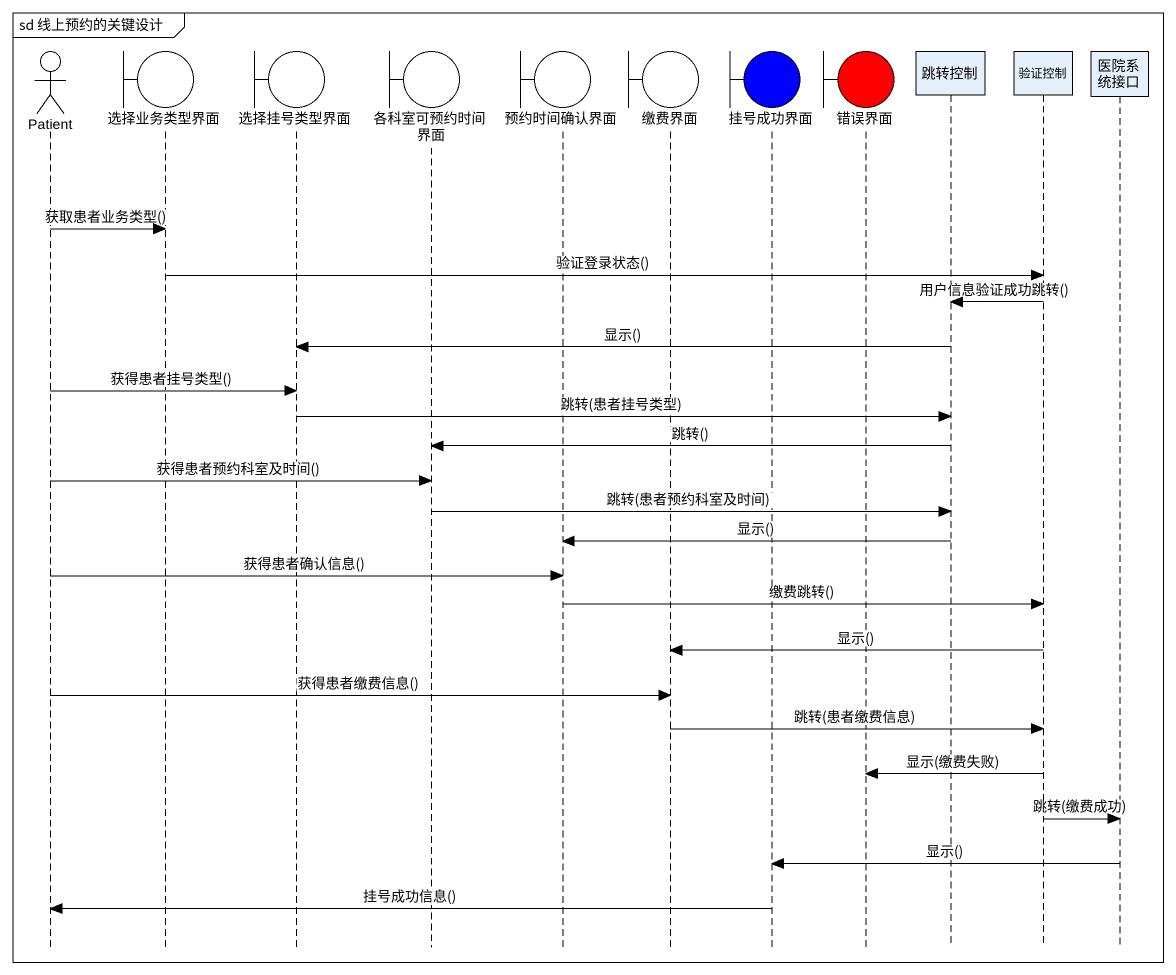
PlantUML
@startuml
mainframe sd 线上预约的关键设计
hide footbox
actor Patient
boundary 选择业务类型界面
boundary 选择挂号类型界面
boundary 各科室可预约时间界面
boundary 预约时间确认界面
boundary 缴费界面
boundary 挂号成功界面 #0000FF
boundary 错误界面 #FF0000
participant 跳转控制
participant 验证控制
participant 医院系统接口

Patient -> 选择业务类型界面 : 获取患者业务类型()
选择业务类型界面 -> 验证控制 : 验证登录状态()
验证控制 -> 跳转控制 : 用户信息验证成功跳转()
跳转控制 -> 选择挂号类型界面 : 显示()
Patient -> 选择挂号类型界面 : 获得患者挂号类型()
选择挂号类型界面 -> 跳转控制 : 跳转(患者挂号类型)
跳转控制 -> 各科室可预约时间界面 : 跳转()
Patient -> 各科室可预约时间界面 : 获得患者预约科室及时间()
各科室可预约时间界面 -> 跳转控制 : 跳转(患者预约科室及时间)
跳转控制 -> 预约时间确认界面 : 显示()
Patient -> 预约时间确认界面 : 获得患者确认信息()
预约时间确认界面 -> 验证控制 : 缴费跳转()
验证控制 -> 缴费界面 : 显示()
Patient -> 缴费界面 : 获得患者缴费信息()
缴费界面 -> 验证控制 : 跳转(患者缴费信息)
验证控制 -> 错误界面 : 显示(缴费失败)
验证控制 -> 医院系统接口 : 跳转(缴费成功)
医院系统接口 -> 挂号成功界面 : 显示()
挂号成功界面 -> Patient : 挂号成功信息()
@enduml
